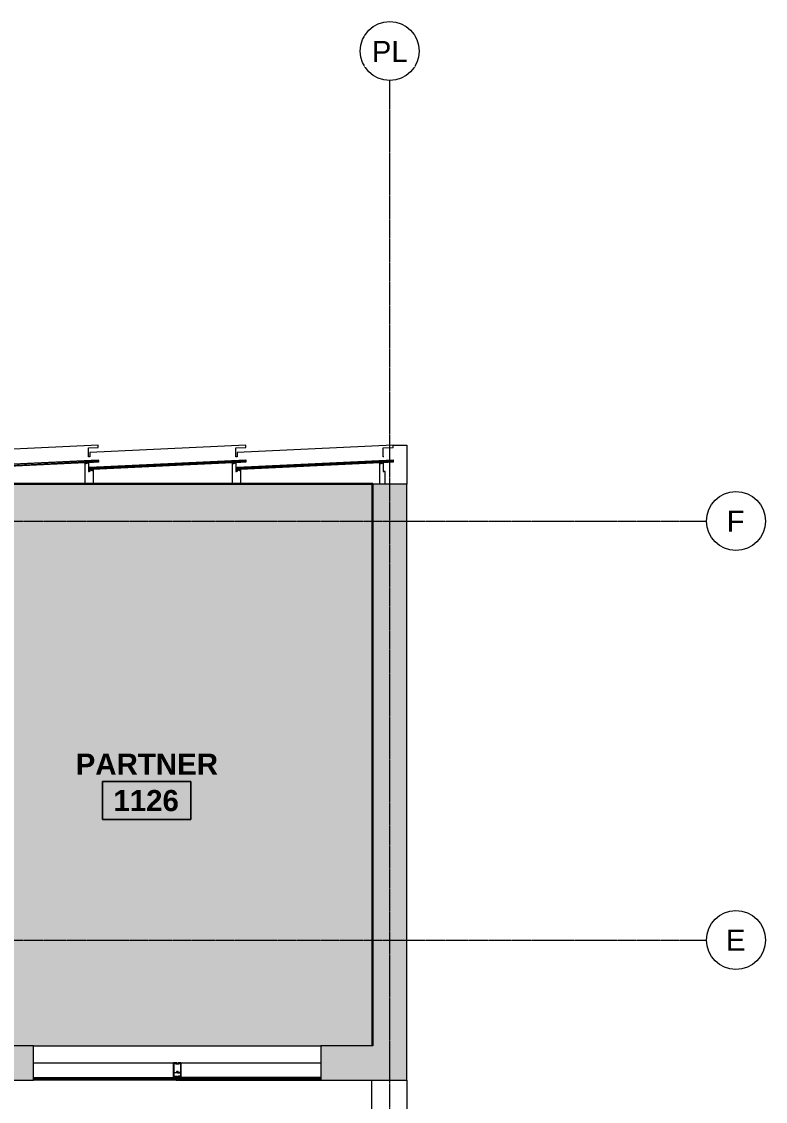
# Model space of a CAD drawing. Header units: inches. Extents: x -203 to 2905, y -968 to 768.
# Drawn here: x 1767.2 to 2070, y 329 to 768.5 of the extents above; entities that cross this region are included whole.
import ezdxf

# ---------------------------------------------------------------- set-up
doc = ezdxf.new("R2010")
doc.units = ezdxf.units.IN
doc.header["$MEASUREMENT"] = 0
doc.linetypes.add('Grid Line 1_2_', pattern=[0.875, 0.5, -0.125, 0.125, -0.125])
for name, color, linetype, lineweight in [('A-AREA-IDEN', 2, 'Continuous', 9), ('A-DETL-GENF', 92, 'Continuous', 9), ('A-DETL-THIN', 151, 'Continuous', 9), ('A-Glaz-Exst', 7, 'Continuous', 9), ('A-Wall-Exst', 7, 'Continuous', 9), ('A-WALL-PATT', 111, 'Continuous', 13), ('Jenner and Block 11fl_BB_dwg', 8, 'Continuous', 9), ('S-GRID', 1, 'Continuous', 9), ('S-GRID-IDEN', 1, 'Continuous', 9)]:
    doc.layers.add(name, color=color, linetype=linetype, lineweight=lineweight)
doc.styles.add('Swis721 Lt BT_1', font='swissl.ttf', dxfattribs={"height": 8.514638})
doc.styles.add('Swis721 Lt BT_B', font='', dxfattribs={"height": 8.583975})
doc.styles.get('Swis721 Lt BT_B').set_extended_font_data('Swis721 Lt BT', bold=True)

# ---------------------------------------------------------------- blocks, each defined once
blk = doc.blocks.new('Jenner and Block 11fl_BB_dwg_CW-60-V1-LEVEL 11 CONSTRUCTION PLAN')
at = {"layer": 'A-Glaz-Exst'}
for p, q in [((12.2, 3.66), (9.21, -59.64)), ((12.71, 3.76), (9.71, -59.79)), ((12.7, 3.64), (11.95, 3.67)), ((11.38, -1.22), (11.47, -1.22)), ((11.38, -1.27), (11.46, -1.27)), ((11.51, -0.25), (11.47, -1.19)), ((11.69, -0.87), (11.49, -0.86)), ((11.67, -1.6), (11.68, -1.6)), ((11.68, -1.41), (11.69, -1.41)), ((11.68, -1.46), (11.68, -1.46)), ((11.68, -1.51), (11.68, -1.51)), ((11.68, -1.55), (11.68, -1.55)), ((11.69, -1.18), (11.7, -1.18)), ((11.69, -1.23), (11.7, -1.23)), ((11.69, -1.27), (11.69, -1.27)), ((11.69, -1.32), (11.69, -1.32)), ((11.69, -1.37), (11.69, -1.37)), ((11.7, -0.99), (11.71, -0.99)), ((11.7, -1.04), (11.7, -1.04)), ((11.7, -1.09), (11.7, -1.09)), ((11.7, -1.13), (11.7, -1.13)), ((11.71, -0.9), (11.71, -0.9)), ((11.71, -0.95), (11.71, -0.95)), ((8.67, -58.72), (8.75, -58.73)), ((8.67, -58.77), (8.75, -58.78)), ((8.94, -59.13), (8.74, -59.12)), ((8.96, -59.05), (8.97, -59.05)), ((8.96, -59.1), (8.96, -59.1)), ((8.96, -59.63), (9.71, -59.67)), ((8.97, -58.82), (8.98, -58.82)), ((8.97, -58.86), (8.97, -58.86)), ((8.97, -58.91), (8.97, -58.91)), ((8.97, -58.96), (8.97, -58.96)), ((8.96, -59), (8.97, -59)), ((8.98, -58.58), (8.99, -58.58)), ((8.98, -58.63), (8.99, -58.63)), ((8.98, -58.68), (8.98, -58.68)), ((8.98, -58.72), (8.98, -58.72)), ((8.98, -58.77), (8.98, -58.77)), ((8.99, -58.4), (9, -58.4)), ((8.99, -58.44), (8.99, -58.44)), ((8.99, -58.49), (8.99, -58.49)), ((8.99, -58.54), (8.99, -58.54))]:
    blk.add_line(p, q, dxfattribs=at)
at = {"layer": 'A-Glaz-Exst', "flags": 128}
for points in [[(2.96, -0.25), (3.14, -0.25), (3.14, 0)], [(11.56, -0.25), (8.14, -0.25), (8.14, 0), (8.14, -0.25)], [(9.95, -59.8), (12.95, 3.75), (12.7, 3.76), (11.95, 3.8), (11.76, -0.26), (11.7, -1.58), (9.02, -58.42), (8.96, -59.75), (9.95, -59.8)], [(14.14, 0), (14.14, -0.26), (17.76, -0.26), (17.95, 3.75), (18.96, 3.75), (15.96, -59.75), (14.14, -59.75), (14.14, -60)], [(2.96, -1.63), (2.96, -0.25), (2.96, -1.63), (11.5, -1.63)], [(11.44, -1.19), (11.42, -1.18), (11.42, -1.15), (11.35, -1.14), (11.32, -1.19), (11.31, -1.24), (11.32, -1.29), (11.34, -1.34), (11.41, -1.35), (11.41, -1.31), (11.44, -1.31)], [(11.49, -0.87), (11.47, -1.19), (11.41, -1.19), (11.41, -1.16), (11.38, -1.16), (11.33, -1.22), (11.32, -1.24), (11.33, -1.27), (11.37, -1.33), (11.4, -1.34), (11.4, -1.31), (11.47, -1.31), (11.46, -1.34)], [(11.45, -1.62), (11.47, -1.31), (11.45, -1.62), (11.65, -1.62)], [(8.97, -58.38), (8.71, -58.38), (3.32, -58.38)], [(8.75, -58.81), (8.71, -59.75), (8.14, -59.75), (8.14, -60)], [(8.72, -58.81), (8.7, -58.81), (8.7, -58.85), (8.62, -58.85), (8.6, -58.8), (8.6, -58.75), (8.61, -58.69), (8.63, -58.65), (8.71, -58.65), (8.71, -58.69), (8.73, -58.69)], [(8.74, -59.13), (8.75, -58.81), (8.69, -58.81), (8.68, -58.84), (8.65, -58.84), (8.61, -58.77), (8.61, -58.75), (8.62, -58.72), (8.66, -58.66), (8.69, -58.66), (8.69, -58.69), (8.76, -58.69), (8.77, -58.38)], [(8.76, -58.69), (8.77, -58.38), (8.76, -58.69), (8.76, -58.66)]]:
    blk.add_lwpolyline(points, dxfattribs=at)
at = {"layer": 'A-Glaz-Exst'}
for centre, radius, start, end in [((11.38, -1.25), 0.0249, 87.3555, 177.3555), ((11.38, -1.25), 0.0249, 177.3555, 267.3555), ((11.44, -1.16), 0.0305, 271.5516, 353.6896), ((11.43, -1.34), 0.0305, 1.0214, 83.1594), ((11.47, -1.25), 0.0249, 267.3555, 357.3555), ((11.47, -1.25), 0.0249, 357.3555, 87.3555), ((11.63, -0.5), 0.258, 238.8655, 297.0089), ((11.62, -0.6), 0.258, 238.8655, 297.0089), ((11.64, -0.31), 0.258, 238.8655, 297.0089), ((11.63, -0.41), 0.258, 238.8655, 297.0089), ((11.65, -0.03), 0.258, 238.8655, 297.0089), ((11.64, -0.12), 0.258, 238.8655, 297.0089), ((11.64, -0.22), 0.258, 238.8655, 297.0089), ((11.68, -1.53), 0.0234, 87.297, 267.297), ((11.67, -1.62), 0.0234, 87.297, 177.7828), ((11.67, -1.62), 0.0234, 87.297, 177.2547), ((11.69, -1.34), 0.0234, 87.297, 267.297), ((11.68, -1.44), 0.0234, 87.297, 267.297), ((11.7, -1.16), 0.0234, 87.297, 267.297), ((11.69, -1.25), 0.0234, 87.297, 267.297), ((11.68, -1.58), 0.0238, 260.3836, 353.7904), ((11.7, -0.97), 0.0234, 87.297, 267.297), ((11.7, -1.06), 0.0234, 87.297, 267.297), ((11.68, -1.48), 0.0234, 267.297, 87.297), ((11.68, -1.58), 0.0234, 15.8834, 87.297), ((11.68, -1.58), 0.0234, 267.297, 1.6464), ((11.71, -0.88), 0.0234, 175.8685, 267.297), ((11.69, -1.3), 0.0234, 267.297, 87.297), ((11.69, -1.39), 0.0234, 267.297, 87.297), ((11.71, -1.02), 0.0234, 267.297, 87.297), ((11.7, -1.11), 0.0234, 267.297, 87.297), ((11.7, -1.2), 0.0234, 267.297, 87.297), ((11.71, -0.92), 0.0234, 267.297, 87.297), ((8.67, -58.75), 0.0249, 87.3502, 177.3502), ((8.67, -58.75), 0.0249, 177.3502, 267.3502), ((8.83, -59.98), 0.34, 67.7305, 110.8758), ((8.83, -60.07), 0.34, 68.4686, 111.6228), ((8.72, -58.84), 0.0305, 1.0161, 83.1541), ((8.83, -59.72), 0.34, 65.4949, 108.6593), ((8.83, -59.81), 0.34, 66.2438, 109.3942), ((8.83, -59.89), 0.34, 67.0021, 110.133), ((8.73, -58.66), 0.0305, 271.5463, 353.6844), ((8.83, -59.55), 0.34, 63.9852, 107.2002), ((8.83, -59.64), 0.34, 64.7421, 107.928), ((8.75, -58.75), 0.0249, 357.3502, 87.3502), ((8.75, -58.75), 0.0249, 267.3502, 357.3502), ((8.97, -58.93), 0.0234, 87.3355, 267.3355), ((8.96, -59.03), 0.0234, 87.3355, 267.3355), ((8.96, -59.12), 0.0234, 87.3355, 193.174), ((8.98, -58.75), 0.0234, 87.3355, 267.3355), ((8.97, -58.84), 0.0234, 87.3355, 267.3355), ((8.99, -58.56), 0.0234, 87.3355, 267.3355), ((8.98, -58.65), 0.0234, 87.3355, 267.3355), ((8.96, -59.07), 0.0234, 267.3355, 87.3355), ((8.99, -58.37), 0.0234, 190.1274, 267.3355), ((8.99, -58.37), 0.0234, 190.6265, 267.3355), ((8.99, -58.47), 0.0234, 87.3355, 267.3355), ((8.97, -58.89), 0.0234, 267.3355, 87.3355), ((8.97, -58.98), 0.0234, 267.3355, 87.3355), ((8.98, -58.7), 0.0234, 267.3355, 87.3355), ((8.98, -58.79), 0.0234, 267.3355, 87.3355), ((9, -58.42), 0.0238, 0.8421, 94.2489), ((9, -58.42), 0.0234, 267.3355, 87.3355), ((8.99, -58.51), 0.0234, 267.3355, 87.3355), ((8.99, -58.61), 0.0234, 267.3355, 87.3355)]:
    blk.add_arc(centre, radius, start, end, dxfattribs=at)
blk = doc.blocks.new('Jenner and Block 11fl_BB_dwg_CW-60-V2-LEVEL 11 CONSTRUCTION PLAN')
at = {"layer": 'A-Glaz-Exst'}
for p, q in [((12.2, 3.66), (9.21, -59.64)), ((12.71, 3.76), (9.71, -59.79)), ((12.7, 3.64), (11.95, 3.67)), ((11.38, -1.22), (11.47, -1.22)), ((11.38, -1.27), (11.46, -1.27)), ((11.51, -0.25), (11.47, -1.19)), ((11.69, -0.87), (11.49, -0.86)), ((11.67, -1.6), (11.68, -1.6)), ((11.68, -1.41), (11.69, -1.41)), ((11.68, -1.46), (11.68, -1.46)), ((11.68, -1.51), (11.68, -1.51)), ((11.68, -1.55), (11.68, -1.55)), ((11.69, -1.18), (11.7, -1.18)), ((11.69, -1.23), (11.7, -1.23)), ((11.69, -1.27), (11.69, -1.27)), ((11.69, -1.32), (11.69, -1.32)), ((11.69, -1.37), (11.69, -1.37)), ((11.7, -0.99), (11.71, -0.99)), ((11.7, -1.04), (11.7, -1.04)), ((11.7, -1.09), (11.7, -1.09)), ((11.7, -1.13), (11.7, -1.13)), ((11.71, -0.9), (11.71, -0.9)), ((11.71, -0.95), (11.71, -0.95)), ((8.67, -58.72), (8.75, -58.73)), ((8.67, -58.77), (8.75, -58.78)), ((8.94, -59.13), (8.74, -59.12)), ((8.96, -59.05), (8.97, -59.05)), ((8.96, -59.1), (8.96, -59.1)), ((8.96, -59.63), (9.71, -59.67)), ((8.97, -58.82), (8.98, -58.82)), ((8.97, -58.86), (8.97, -58.86)), ((8.97, -58.91), (8.97, -58.91)), ((8.97, -58.96), (8.97, -58.96)), ((8.96, -59), (8.97, -59)), ((8.98, -58.58), (8.99, -58.58)), ((8.98, -58.63), (8.99, -58.63)), ((8.98, -58.68), (8.98, -58.68)), ((8.98, -58.72), (8.98, -58.72)), ((8.98, -58.77), (8.98, -58.77)), ((8.99, -58.4), (9, -58.4)), ((8.99, -58.44), (8.99, -58.44)), ((8.99, -58.49), (8.99, -58.49)), ((8.99, -58.54), (8.99, -58.54))]:
    blk.add_line(p, q, dxfattribs=at)
at = {"layer": 'A-Glaz-Exst', "flags": 128}
for points in [[(2.96, -0.25), (3.14, -0.25), (3.14, 0)], [(11.56, -0.25), (8.14, -0.25), (8.14, 0), (8.14, -0.25)], [(9.95, -59.8), (12.95, 3.75), (12.7, 3.76), (11.95, 3.8), (11.76, -0.26), (11.7, -1.58), (9.02, -58.42), (8.96, -59.75), (9.95, -59.8)], [(14.14, 0), (14.14, -0.26), (17.76, -0.26), (17.95, 3.75), (18.96, 3.75), (15.96, -59.75), (14.14, -59.75), (14.14, -60)], [(2.96, -1.63), (2.96, -0.25), (2.96, -1.63), (11.5, -1.63)], [(11.44, -1.19), (11.42, -1.18), (11.42, -1.15), (11.35, -1.14), (11.32, -1.19), (11.31, -1.24), (11.32, -1.29), (11.34, -1.34), (11.41, -1.35), (11.41, -1.31), (11.44, -1.31)], [(11.49, -0.87), (11.47, -1.19), (11.41, -1.19), (11.41, -1.16), (11.38, -1.16), (11.33, -1.22), (11.32, -1.24), (11.33, -1.27), (11.37, -1.33), (11.4, -1.34), (11.4, -1.31), (11.47, -1.31), (11.46, -1.34)], [(11.45, -1.62), (11.47, -1.31), (11.45, -1.62), (11.65, -1.62)], [(8.97, -58.38), (8.71, -58.38), (2.96, -58.38), (2.96, -59.75), (2.96, -58.37)], [(2.96, -59.75), (3.14, -59.75), (3.14, -60)], [(8.75, -58.81), (8.71, -59.75), (8.14, -59.75), (8.14, -60)], [(8.72, -58.81), (8.7, -58.81), (8.7, -58.85), (8.62, -58.85), (8.6, -58.8), (8.6, -58.75), (8.61, -58.69), (8.63, -58.65), (8.71, -58.65), (8.71, -58.69), (8.73, -58.69)], [(8.74, -59.13), (8.75, -58.81), (8.69, -58.81), (8.68, -58.84), (8.65, -58.84), (8.61, -58.77), (8.61, -58.75), (8.62, -58.72), (8.66, -58.66), (8.69, -58.66), (8.69, -58.69), (8.76, -58.69), (8.77, -58.38)], [(8.76, -58.69), (8.77, -58.38), (8.76, -58.69), (8.76, -58.66)]]:
    blk.add_lwpolyline(points, dxfattribs=at)
at = {"layer": 'A-Glaz-Exst'}
for centre, radius, start, end in [((11.38, -1.25), 0.0249, 87.3555, 177.3555), ((11.38, -1.25), 0.0249, 177.3555, 267.3555), ((11.44, -1.16), 0.0305, 271.5516, 353.6896), ((11.43, -1.34), 0.0305, 1.0214, 83.1594), ((11.47, -1.25), 0.0249, 267.3555, 357.3555), ((11.47, -1.25), 0.0249, 357.3555, 87.3555), ((11.63, -0.5), 0.258, 238.8655, 297.0089), ((11.62, -0.6), 0.258, 238.8655, 297.0089), ((11.64, -0.31), 0.258, 238.8655, 297.0089), ((11.63, -0.41), 0.258, 238.8655, 297.0089), ((11.65, -0.03), 0.258, 238.8655, 297.0089), ((11.64, -0.12), 0.258, 238.8655, 297.0089), ((11.64, -0.22), 0.258, 238.8655, 297.0089), ((11.68, -1.53), 0.0234, 87.297, 267.297), ((11.67, -1.62), 0.0234, 87.297, 177.7828), ((11.67, -1.62), 0.0234, 87.297, 177.2547), ((11.69, -1.34), 0.0234, 87.297, 267.297), ((11.68, -1.44), 0.0234, 87.297, 267.297), ((11.7, -1.16), 0.0234, 87.297, 267.297), ((11.69, -1.25), 0.0234, 87.297, 267.297), ((11.68, -1.58), 0.0238, 260.3836, 353.7904), ((11.7, -0.97), 0.0234, 87.297, 267.297), ((11.7, -1.06), 0.0234, 87.297, 267.297), ((11.68, -1.48), 0.0234, 267.297, 87.297), ((11.68, -1.58), 0.0234, 15.8834, 87.297), ((11.68, -1.58), 0.0234, 267.297, 1.6464), ((11.71, -0.88), 0.0234, 175.8685, 267.297), ((11.69, -1.3), 0.0234, 267.297, 87.297), ((11.69, -1.39), 0.0234, 267.297, 87.297), ((11.71, -1.02), 0.0234, 267.297, 87.297), ((11.7, -1.11), 0.0234, 267.297, 87.297), ((11.7, -1.2), 0.0234, 267.297, 87.297), ((11.71, -0.92), 0.0234, 267.297, 87.297), ((8.67, -58.75), 0.0249, 87.3502, 177.3502), ((8.67, -58.75), 0.0249, 177.3502, 267.3502), ((8.83, -59.98), 0.34, 67.7305, 110.8758), ((8.83, -60.07), 0.34, 68.4686, 111.6228), ((8.72, -58.84), 0.0305, 1.0161, 83.1541), ((8.83, -59.72), 0.34, 65.4949, 108.6593), ((8.83, -59.81), 0.34, 66.2438, 109.3942), ((8.83, -59.89), 0.34, 67.0021, 110.133), ((8.73, -58.66), 0.0305, 271.5463, 353.6844), ((8.83, -59.55), 0.34, 63.9852, 107.2002), ((8.83, -59.64), 0.34, 64.7421, 107.928), ((8.75, -58.75), 0.0249, 357.3502, 87.3502), ((8.75, -58.75), 0.0249, 267.3502, 357.3502), ((8.97, -58.93), 0.0234, 87.3355, 267.3355), ((8.96, -59.03), 0.0234, 87.3355, 267.3355), ((8.96, -59.12), 0.0234, 87.3355, 193.174), ((8.98, -58.75), 0.0234, 87.3355, 267.3355), ((8.97, -58.84), 0.0234, 87.3355, 267.3355), ((8.99, -58.56), 0.0234, 87.3355, 267.3355), ((8.98, -58.65), 0.0234, 87.3355, 267.3355), ((8.96, -59.07), 0.0234, 267.3355, 87.3355), ((8.99, -58.37), 0.0234, 190.1274, 267.3355), ((8.99, -58.37), 0.0234, 190.6265, 267.3355), ((8.99, -58.47), 0.0234, 87.3355, 267.3355), ((8.97, -58.89), 0.0234, 267.3355, 87.3355), ((8.97, -58.98), 0.0234, 267.3355, 87.3355), ((8.98, -58.7), 0.0234, 267.3355, 87.3355), ((8.98, -58.79), 0.0234, 267.3355, 87.3355), ((9, -58.42), 0.0238, 0.8421, 94.2489), ((9, -58.42), 0.0234, 267.3355, 87.3355), ((8.99, -58.51), 0.0234, 267.3355, 87.3355), ((8.99, -58.61), 0.0234, 267.3355, 87.3355)]:
    blk.add_arc(centre, radius, start, end, dxfattribs=at)
blk = doc.blocks.new('Jenner and Block 11fl_BB_dwg_CW-60-V16-LEVEL 11 CONSTRUCTION PLAN')
at = {"layer": 'A-Glaz-Exst'}
for p, q in [((12.2, 3.66), (9.21, -59.64)), ((12.71, 3.76), (9.71, -59.79)), ((12.7, 3.64), (11.95, 3.67)), ((2.96, -1.63), (11.5, -1.63)), ((11.38, -1.22), (11.47, -1.22)), ((11.38, -1.27), (11.46, -1.27)), ((11.51, -0.25), (11.47, -1.19)), ((11.69, -0.87), (11.49, -0.86)), ((11.67, -1.6), (11.68, -1.6)), ((11.68, -1.41), (11.69, -1.41)), ((11.68, -1.46), (11.68, -1.46)), ((11.68, -1.51), (11.68, -1.51)), ((11.68, -1.55), (11.68, -1.55)), ((11.69, -1.18), (11.7, -1.18)), ((11.69, -1.23), (11.7, -1.23)), ((11.69, -1.27), (11.69, -1.27)), ((11.69, -1.32), (11.69, -1.32)), ((11.69, -1.37), (11.69, -1.37)), ((11.7, -0.99), (11.71, -0.99)), ((11.7, -1.04), (11.7, -1.04)), ((11.7, -1.09), (11.7, -1.09)), ((11.7, -1.13), (11.7, -1.13)), ((11.71, -0.9), (11.71, -0.9)), ((11.71, -0.95), (11.71, -0.95)), ((8.67, -58.72), (8.75, -58.73)), ((8.67, -58.77), (8.75, -58.78)), ((8.94, -59.13), (8.74, -59.12)), ((8.96, -59.05), (8.97, -59.05)), ((8.96, -59.1), (8.96, -59.1)), ((8.96, -59.63), (9.71, -59.67)), ((8.97, -58.82), (8.98, -58.82)), ((8.97, -58.86), (8.97, -58.86)), ((8.97, -58.91), (8.97, -58.91)), ((8.97, -58.96), (8.97, -58.96)), ((8.96, -59), (8.97, -59)), ((8.98, -58.58), (8.99, -58.58)), ((8.98, -58.63), (8.99, -58.63)), ((8.98, -58.68), (8.98, -58.68)), ((8.98, -58.72), (8.98, -58.72)), ((8.98, -58.77), (8.98, -58.77)), ((8.99, -58.4), (9, -58.4)), ((8.99, -58.44), (8.99, -58.44)), ((8.99, -58.49), (8.99, -58.49)), ((8.99, -58.54), (8.99, -58.54))]:
    blk.add_line(p, q, dxfattribs=at)
at = {"layer": 'A-Glaz-Exst', "flags": 128}
for points in [[(2.96, -0.25), (3.14, -0.25), (3.14, 0)], [(11.56, -0.25), (8.14, -0.25), (8.14, 0), (8.14, -0.25)], [(9.95, -59.8), (12.95, 3.75), (12.7, 3.76), (11.95, 3.8), (11.76, -0.26), (11.7, -1.58), (9.02, -58.42), (8.96, -59.75), (9.95, -59.8)], [(14.14, 0), (14.14, -0.26), (17.76, -0.26), (17.95, 3.75), (18.96, 3.75), (15.96, -59.75), (14.14, -59.75), (14.14, -60)], [(11.44, -1.19), (11.42, -1.18), (11.42, -1.15), (11.35, -1.14), (11.32, -1.19), (11.31, -1.24), (11.32, -1.29), (11.34, -1.34), (11.41, -1.35), (11.41, -1.31), (11.44, -1.31)], [(11.49, -0.87), (11.47, -1.19), (11.41, -1.19), (11.41, -1.16), (11.38, -1.16), (11.33, -1.22), (11.32, -1.24), (11.33, -1.27), (11.37, -1.33), (11.4, -1.34), (11.4, -1.31), (11.47, -1.31), (11.46, -1.34)], [(11.45, -1.62), (11.47, -1.31), (11.45, -1.62), (11.65, -1.62)], [(8.97, -58.38), (8.71, -58.38), (2.96, -58.38), (2.96, -59.75), (2.96, -58.37)], [(2.96, -59.75), (3.14, -59.75), (3.14, -60)], [(8.75, -58.81), (8.71, -59.75), (8.14, -59.75), (8.14, -60)], [(8.72, -58.81), (8.7, -58.81), (8.7, -58.85), (8.62, -58.85), (8.6, -58.8), (8.6, -58.75), (8.61, -58.69), (8.63, -58.65), (8.71, -58.65), (8.71, -58.69), (8.73, -58.69)], [(8.74, -59.13), (8.75, -58.81), (8.69, -58.81), (8.68, -58.84), (8.65, -58.84), (8.61, -58.77), (8.61, -58.75), (8.62, -58.72), (8.66, -58.66), (8.69, -58.66), (8.69, -58.69), (8.76, -58.69), (8.77, -58.38)], [(8.76, -58.69), (8.77, -58.38), (8.76, -58.69), (8.76, -58.66)]]:
    blk.add_lwpolyline(points, dxfattribs=at)
at = {"layer": 'A-Glaz-Exst'}
for centre, radius, start, end in [((11.38, -1.25), 0.0249, 87.3555, 177.3555), ((11.38, -1.25), 0.0249, 177.3555, 267.3555), ((11.44, -1.16), 0.0305, 271.5516, 353.6896), ((11.43, -1.34), 0.0305, 1.0214, 83.1594), ((11.47, -1.25), 0.0249, 267.3555, 357.3555), ((11.47, -1.25), 0.0249, 357.3555, 87.3555), ((11.63, -0.5), 0.258, 238.8655, 297.0089), ((11.62, -0.6), 0.258, 238.8655, 297.0089), ((11.64, -0.31), 0.258, 238.8655, 297.0089), ((11.63, -0.41), 0.258, 238.8655, 297.0089), ((11.65, -0.03), 0.258, 238.8655, 297.0089), ((11.64, -0.12), 0.258, 238.8655, 297.0089), ((11.64, -0.22), 0.258, 238.8655, 297.0089), ((11.68, -1.53), 0.0234, 87.297, 267.297), ((11.67, -1.62), 0.0234, 87.297, 177.7828), ((11.67, -1.62), 0.0234, 87.297, 177.2547), ((11.69, -1.34), 0.0234, 87.297, 267.297), ((11.68, -1.44), 0.0234, 87.297, 267.297), ((11.7, -1.16), 0.0234, 87.297, 267.297), ((11.69, -1.25), 0.0234, 87.297, 267.297), ((11.68, -1.58), 0.0238, 260.3836, 353.7904), ((11.7, -0.97), 0.0234, 87.297, 267.297), ((11.7, -1.06), 0.0234, 87.297, 267.297), ((11.68, -1.48), 0.0234, 267.297, 87.297), ((11.68, -1.58), 0.0234, 15.8834, 87.297), ((11.68, -1.58), 0.0234, 267.297, 1.6464), ((11.71, -0.88), 0.0234, 175.8685, 267.297), ((11.69, -1.3), 0.0234, 267.297, 87.297), ((11.69, -1.39), 0.0234, 267.297, 87.297), ((11.71, -1.02), 0.0234, 267.297, 87.297), ((11.7, -1.11), 0.0234, 267.297, 87.297), ((11.7, -1.2), 0.0234, 267.297, 87.297), ((11.71, -0.92), 0.0234, 267.297, 87.297), ((8.67, -58.75), 0.0249, 87.3502, 177.3502), ((8.67, -58.75), 0.0249, 177.3502, 267.3502), ((8.83, -59.98), 0.34, 67.7305, 110.8758), ((8.83, -60.07), 0.34, 68.4686, 111.6228), ((8.72, -58.84), 0.0305, 1.0161, 83.1541), ((8.83, -59.72), 0.34, 65.4949, 108.6593), ((8.83, -59.81), 0.34, 66.2438, 109.3942), ((8.83, -59.89), 0.34, 67.0021, 110.133), ((8.73, -58.66), 0.0305, 271.5463, 353.6844), ((8.83, -59.55), 0.34, 63.9852, 107.2002), ((8.83, -59.64), 0.34, 64.7421, 107.928), ((8.75, -58.75), 0.0249, 357.3502, 87.3502), ((8.75, -58.75), 0.0249, 267.3502, 357.3502), ((8.97, -58.93), 0.0234, 87.3355, 267.3355), ((8.96, -59.03), 0.0234, 87.3355, 267.3355), ((8.96, -59.12), 0.0234, 87.3355, 193.174), ((8.98, -58.75), 0.0234, 87.3355, 267.3355), ((8.97, -58.84), 0.0234, 87.3355, 267.3355), ((8.99, -58.56), 0.0234, 87.3355, 267.3355), ((8.98, -58.65), 0.0234, 87.3355, 267.3355), ((8.96, -59.07), 0.0234, 267.3355, 87.3355), ((8.99, -58.37), 0.0234, 190.1274, 267.3355), ((8.99, -58.37), 0.0234, 190.6265, 267.3355), ((8.99, -58.47), 0.0234, 87.3355, 267.3355), ((8.97, -58.89), 0.0234, 267.3355, 87.3355), ((8.97, -58.98), 0.0234, 267.3355, 87.3355), ((8.98, -58.7), 0.0234, 267.3355, 87.3355), ((8.98, -58.79), 0.0234, 267.3355, 87.3355), ((9, -58.42), 0.0238, 0.8421, 94.2489), ((9, -58.42), 0.0234, 267.3355, 87.3355), ((8.99, -58.51), 0.0234, 267.3355, 87.3355), ((8.99, -58.61), 0.0234, 267.3355, 87.3355)]:
    blk.add_arc(centre, radius, start, end, dxfattribs=at)
blk = doc.blocks.new('Jenner and Block 11fl_BB_dwg-4752473-LEVEL 11 CONSTRUCTION PLAN')
at = {"layer": 'A-Glaz-Exst'}
for p, q in [((1737.05, 580.15), (1910.23, 580.15)), ((1772.13, 351.59), (1889.03, 351.59)), ((1772.13, 344.71), (1829.13, 344.71)), ((1829.25, 344.34), (1829.25, 340.96)), ((1829.88, 344.37), (1829.88, 344.31)), ((1829.91, 344.28), (1831.19, 344.28)), ((1831.25, 344.34), (1831.25, 344.4)), ((1831.32, 344.46), (1831.88, 344.46)), ((1832, 344.34), (1832, 340.96)), ((1832.13, 344.71), (1889.03, 344.71)), ((1829.25, 340.59), (1829.25, 339.46)), ((1829.38, 340.84), (1830.36, 340.84)), ((1830.55, 340.71), (1829.38, 340.71)), ((1830.54, 341.25), (1830.4, 341.25)), ((1830.43, 338.68), (1830.43, 338.81)), ((1830.66, 338.63), (1830.46, 338.65)), ((1830.59, 338.69), (1830.79, 338.71)), ((1830.65, 341.18), (1830.68, 341.14)), ((1830.68, 340.83), (1830.65, 340.79)), ((1830.68, 341.2), (1830.71, 341.17)), ((1830.71, 340.8), (1830.68, 340.77)), ((1830.7, 341.1), (1830.7, 340.87)), ((1830.77, 341.02), (1830.81, 341.02)), ((1830.81, 340.96), (1830.77, 340.96)), ((1830.82, 338.74), (1830.83, 338.87)), ((1830.84, 341.07), (1830.88, 341)), ((1830.88, 340.97), (1830.84, 340.9)), ((1831.88, 340.84), (1831.07, 340.84)), ((1832, 340.59), (1832, 339.46)), ((1830.38, 337.71), (1830.88, 337.71))]:
    blk.add_line(p, q, dxfattribs=at)
at = {"layer": 'A-Glaz-Exst', "flags": 128}
for points in [[(1918.49, 596.14), (1924.09, 596.14), (1924.09, 580.15)], [(1915.23, 580.15), (1915.23, 585.33), (1914.73, 585.33)], [(1772.13, 338.46), (1829.88, 338.46), (1829.88, 338.71), (1829.19, 338.71), (1829.19, 338.84), (1829.13, 338.84), (1829.13, 344.71), (1830.38, 344.71), (1830.38, 344.43), (1830.38, 344.46), (1830.38, 344.71), (1829.13, 344.71), (1829.13, 338.84), (1829.19, 338.84), (1829.19, 339.09)], [(1830.22, 344.46), (1830, 344.46), (1830, 344.49), (1830.05, 344.5), (1830.05, 344.54), (1829.89, 344.54), (1829.89, 344.5), (1829.94, 344.49), (1829.94, 344.46), (1829.38, 344.46)], [(1830.28, 344.4), (1830.35, 344.4), (1830.82, 344.4), (1829.91, 344.4)], [(1832.07, 338.84), (1832.13, 338.84), (1832.13, 344.71), (1830.88, 344.71), (1830.88, 344.46), (1830.88, 344.71), (1832.13, 344.71), (1832.13, 338.84), (1832.07, 338.84), (1832.07, 338.71), (1832.07, 338.84), (1832.07, 339.09)], [(1772.13, 338.71), (1829.19, 338.71), (1829.57, 339.09), (1829.57, 338.71), (1829.19, 339.09), (1830, 339.09)], [(1829.44, 338.43), (1829.35, 338.43), (1829.35, 337.99), (1829.44, 337.99)], [(1829.38, 339.34), (1830.38, 339.34), (1830.38, 338.78), (1830.35, 338.78), (1830.34, 338.82), (1830.3, 338.82), (1830.3, 338.67), (1830.34, 338.67), (1830.35, 338.71), (1830.38, 338.71), (1830.38, 338.59), (1830.69, 338.59), (1830.69, 338.6), (1830.69, 338.59), (1830.38, 338.59), (1830.38, 337.71), (1830.13, 337.71), (1830.13, 338.96)], [(1829.5, 338.43), (1829.57, 338.43), (1829.75, 338.4), (1829.75, 338.03), (1829.57, 337.99), (1829.5, 337.99)], [(1830.4, 338.84), (1830.38, 338.84), (1830.38, 338.78)], [(1830.57, 338.65), (1830.88, 338.65), (1830.57, 338.65), (1830.57, 338.66)], [(1830.73, 341.16), (1830.75, 341.16), (1830.75, 341.05), (1830.81, 341.05), (1830.81, 341.06)], [(1830.81, 340.91), (1830.81, 340.92), (1830.75, 340.92), (1830.75, 340.81), (1830.73, 340.81)], [(1831, 340.9), (1831, 341.25), (1830.75, 341.25), (1830.75, 341.05)], [(1830.75, 340.92), (1830.75, 340.71), (1831.88, 340.71)], [(1830.86, 338.9), (1830.88, 338.9), (1830.88, 338.78)], [(1831.88, 339.34), (1830.88, 339.34), (1830.88, 338.78), (1830.91, 338.78), (1830.91, 338.82), (1830.96, 338.82), (1830.96, 338.67), (1830.91, 338.67), (1830.91, 338.71), (1830.88, 338.71), (1830.88, 338.65), (1830.88, 337.71), (1831.13, 337.71)], [(1830.88, 338.65), (1830.88, 337.71), (1831.13, 337.71), (1831.13, 338.96)], [(1832.07, 338.71), (1831.69, 339.09), (1831.69, 338.71), (1832.07, 339.09), (1831.25, 339.09)], [(1889.03, 338.71), (1832.07, 338.71), (1831.38, 338.71), (1831.38, 338.46), (1889.03, 338.46)], [(1831.75, 338.43), (1831.69, 338.43), (1831.5, 338.4), (1831.5, 338.03), (1831.69, 337.99), (1831.75, 337.99)], [(1831.82, 338.43), (1831.91, 338.43), (1831.91, 337.99), (1831.82, 337.99)], [(1772.13, 337.96), (1829.88, 337.96), (1829.88, 337.71), (1772.13, 337.71)], [(1889.03, 337.96), (1831.38, 337.96), (1831.38, 337.71), (1889.03, 337.71)]]:
    blk.add_lwpolyline(points, dxfattribs=at)
blk.add_lwpolyline([(1830.13, 337.71), (1830.38, 337.71), (1830.38, 338.59), (1830.38, 337.71)], close=True, dxfattribs=at)
at = {"layer": 'A-Glaz-Exst'}
for centre, radius in [((1829.47, 338.43), 0.0313), ((1831.78, 338.43), 0.0312), ((1829.47, 337.99), 0.0313), ((1831.78, 337.99), 0.0312)]:
    blk.add_circle(centre, radius, dxfattribs=at)
for centre, radius, start, end in [((1829.38, 344.34), 0.125, 90, 180), ((1829.91, 344.37), 0.0312, 90, 180), ((1829.91, 344.31), 0.0312, 180, 270), ((1830.22, 344.43), 0.0313, 0, 90), ((1830.28, 344.43), 0.0312, 180, 270), ((1830.35, 344.43), 0.0312, 270, 0), ((1830.35, 344.43), 0.0312, 270, 0), ((1830.82, 344.46), 0.0625, 270, 0), ((1830.82, 344.46), 0.0625, 270, 0), ((1831.19, 344.34), 0.0625, 270, 0), ((1831.32, 344.4), 0.0625, 90, 180), ((1831.88, 344.34), 0.125, 0, 90), ((1829.38, 340.96), 0.125, 180, 270), ((1829.38, 340.59), 0.125, 90, 180), ((1829.38, 339.46), 0.125, 180, 270), ((1829.94, 338.9), 0.312, 143.1301, 216.8699), ((1829.97, 338.87), 0.221, 98.1301, 225), ((1830.35, 338.21), 0.531, 151.9275, 208.0725), ((1830.14, 338.71), 0.257, 91.4846, 178.5154), ((1830, 338.96), 0.125, 0, 90), ((1831.02, 340.99), 0.673, 156.572, 192.6755), ((1830.4, 338.81), 0.0312, 5, 90), ((1830.46, 338.68), 0.0312, 185, 270), ((1831.02, 340.99), 0.548, 150.7723, 209.8389), ((1831.02, 340.99), 0.517, 156.0212, 203.9788), ((1830.99, 340.99), 0.451, 155.6104, 204.3896), ((1830.62, 341.14), 0.089, 47.709, 140.0132), ((1830.62, 340.83), 0.089, 219.9868, 312.291), ((1830.6, 338.66), 0.0313, 95, 180), ((1830.62, 341.11), 0.0695, 66.2999, 122.2806), ((1830.62, 340.86), 0.0695, 237.7194, 293.7001), ((1830.66, 338.6), 0.0313, 0, 85), ((1830.69, 341.15), 0.0118, 224.761, 292.5325), ((1830.69, 340.82), 0.0118, 67.4675, 135.239), ((1830.7, 341.13), 0.0139, 297.3515, 112.5325), ((1830.71, 341.1), 0.0118, 117.3515, 180), ((1830.71, 340.87), 0.0118, 180, 242.6485), ((1830.7, 340.85), 0.0139, 247.4675, 62.6485), ((1830.73, 341.18), 0.0197, 224.761, 270), ((1830.73, 340.79), 0.0197, 90, 135.239), ((1830.78, 340.99), 0.0306, 93.7029, 266.2971), ((1830.79, 338.74), 0.0312, 270, 355), ((1830.83, 341.06), 0.016, 25.4383, 180), ((1830.81, 340.99), 0.0306, 273.7029, 86.2971), ((1830.83, 340.91), 0.016, 180, 334.5617), ((1830.86, 338.87), 0.0312, 90, 175), ((1830.84, 340.99), 0.04, 334.5617, 25.4383), ((1831.07, 340.9), 0.0625, 180, 270), ((1831.25, 338.96), 0.125, 90, 180), ((1831.12, 338.71), 0.257, 1.4846, 88.5154), ((1831.28, 338.87), 0.221, 315, 81.8699), ((1830.91, 338.21), 0.531, 331.9275, 28.0725), ((1831.32, 338.9), 0.312, 323.1301, 36.8699), ((1831.88, 340.96), 0.125, 270, 0), ((1831.88, 340.59), 0.125, 0, 90), ((1831.88, 339.46), 0.125, 270, 360), ((1829.99, 338.19), 0.145, 20.4877, 217.8024), ((1830, 338.09), 0.13, 196.4082, 343.6978), ((1830, 337.67), 0.266, 61.9275, 118.0725), ((1830, 337.6), 0.266, 61.9275, 118.0725), ((1830, 337.54), 0.266, 61.9275, 118.0725), ((1830, 337.48), 0.266, 61.9275, 118.0725), ((1831.26, 338.19), 0.145, 322.1976, 159.5123), ((1831.25, 338.09), 0.13, 196.3022, 343.5918), ((1831.25, 337.67), 0.266, 61.9275, 118.0725), ((1831.25, 337.6), 0.266, 61.9275, 118.0725), ((1831.25, 337.54), 0.266, 61.9275, 118.0725), ((1831.25, 337.48), 0.266, 61.9275, 118.0725)]:
    blk.add_arc(centre, radius, start, end, dxfattribs=at)
at = {"layer": 'A-Wall-Exst', "flags": 128}
for points in [[(1910.23, 580.15), (1909.84, 580.15), (1909.84, 351.59)], [(1924.09, 337.71), (1924.09, -538.81), (1737.17, -538.81)], [(1737.17, -525.05), (1909.84, -525.05), (1909.84, 337.71)]]:
    blk.add_lwpolyline(points, dxfattribs=at)
at = {"layer": 'A-WALL-PATT', "color": 7, "lineweight": 9}
blk.add_line((1909.84, 580.15), (1910.23, 580.15), dxfattribs=at)
at = {"extrusion": (0, 0, -1), "zscale": -1, "rotation": 90.00000000000001}
for name, p in [('Jenner and Block 11fl_BB_dwg_CW-60-V1-LEVEL 11 CONSTRUCTION PLAN', (-1794.73, 577.19)), ('Jenner and Block 11fl_BB_dwg_CW-60-V2-LEVEL 11 CONSTRUCTION PLAN', (-1854.73, 577.19)), ('Jenner and Block 11fl_BB_dwg_CW-60-V16-LEVEL 11 CONSTRUCTION PLAN', (-1914.73, 577.19))]:
    blk.add_blockref(name, p, dxfattribs=at)
blk = doc.blocks.new('Room Tag - Room Name and Number-3379422-LEVEL 11 CONSTRUCTION PLAN')
at = {"layer": 'A-AREA-IDEN'}
for p, q in [((-0.1881, -0.1636), (-0.1881, -0.0018)), ((-0.1881, -0.0018), (0.1869, -0.0018)), ((0.1869, -0.0018), (-0.1881, -0.0018)), ((-0.1881, -0.0018), (-0.1881, -0.1636)), ((0.1869, -0.0018), (0.1869, -0.1636)), ((0.1869, -0.1636), (0.1869, -0.0018)), ((0.1869, -0.1636), (-0.1881, -0.1636)), ((-0.1881, -0.1636), (0.1869, -0.1636))]:
    blk.add_line(p, q, dxfattribs=at)
blk = doc.blocks.new('Grid - Grid Head - Circle-50561-LEVEL 11 CONSTRUCTION PLAN')
at = {"layer": 'S-GRID-IDEN'}
blk.add_circle((0, 0), 0.125, dxfattribs=at)

msp = doc.modelspace()

# ---------------------------------------------------------------- hatches: boundary and pattern name
at = {"layer": 'A-DETL-GENF'}
h = msp.add_hatch(color=9, dxfattribs=at)
h.paths.add_polyline_path([(131.76, -847.99), (290.55, -780.58), (225.58, -627.57), (209.01, -634.6), (202.64, -619.58), (206.9, -617.78), (211.46, -628.54), (296.14, -592.58), (297.95, -596.84), (229.84, -625.76), (294.8, -778.77), (401.29, -733.56), (336.32, -580.55), (334.77, -581.21), (332.96, -576.95), (428.69, -536.31), (430.5, -540.56), (340.58, -578.74), (405.55, -731.76), (515.31, -685.15), (511.69, -685.15), (511.69, -619.4), (491.89, -619.4), (491.89, -612.4), (492.01, -612.4), (492.01, -532.94), (471.73, -532.94), (471.73, -523.06), (467.32, -524.93), (465.51, -520.68), (471.73, -518.03), (471.73, -508.94), (497.51, -508.94), (497.51, -514.94), (537.51, -514.94), (537.51, -508.94), (555.67, -508.94), (555.67, -394.75), (560.61, -394.75), (560.61, -346.75), (555.67, -346.75), (555.67, -249.98), (575.84, -249.98), (575.84, -160.84), (555.74, -160.84), (555.74, 0.66), (596.73, 0.66), (596.73, -16.34), (638.73, -16.34), (638.73, 0.66), (700.73, 0.66), (700.73, -16.34), (742.73, -16.34), (742.73, 0.66), (804.73, 0.66), (804.73, -16.34), (846.73, -16.34), (846.73, 0.66), (908.73, 0.66), (908.73, -16.34), (950.73, -16.34), (950.73, 0.66), (993.73, 0.66), (993.73, -121.34), (988.17, -121.34), (988.17, -199.94), (988.73, -199.94), (988.73, -160.97), (993.73, -160.97), (993.73, -227.33), (967.61, -227.33), (967.61, -227.44), (965.73, -227.44), (965.73, -267.44), (967.61, -267.44), (967.61, -342.44), (968.74, -342.44), (968.74, -337.81), (970.74, -337.81), (970.74, -342.44), (1010.74, -342.44), (1010.74, -337.81), (1090.73, -337.81), (1090.73, -342.44), (1178.73, -342.44), (1178.73, -337.81), (1330.73, -337.81), (1330.73, -342.44), (1247.36, -342.44), (1247.36, -499.31), (1266.73, -499.31), (1266.73, -523.31), (1247.36, -523.31), (1247.36, -524.65), (1372.42, -524.65), (1372.42, -342.44), (1370.73, -342.44), (1370.73, -337.81), (1378.73, -337.81), (1378.73, -342.44), (1377.05, -342.44), (1377.05, -524.65), (1492.42, -524.65), (1492.42, -342.44), (1418.73, -342.44), (1418.73, -337.81), (1497.05, -337.81), (1497.05, -372.91), (1498.73, -372.91), (1498.73, -377.54), (1497.05, -377.54), (1497.05, -524.65), (1723.7, -524.65), (1723.7, -372.91), (1723.3, -372.91), (1723.3, -377.54), (1538.73, -377.54), (1538.73, -372.91), (1552.42, -372.91), (1552.42, 120.98), (1556.17, 120.98), (1556.17, -1.34), (1582.73, -1.34), (1582.73, -12.96), (1723.7, -12.96), (1723.7, 162.67), (1556.17, 162.67), (1556.17, 160.98), (1552.42, 160.98), (1552.42, 168.98), (1556.17, 168.98), (1556.17, 167.29), (1723.7, 167.29), (1723.7, 284.95), (1723.3, 284.95), (1723.3, 338.96), (1556.17, 338.96), (1556.17, 208.98), (1552.42, 208.98), (1552.42, 343.59), (1723.3, 343.59), (1723.3, 351.59), (1732.42, 351.59), (1732.42, 355.59), (1737.05, 355.59), (1737.05, 351.59), (1910.23, 351.59), (1910.23, 580.43), (1737.05, 580.43), (1737.05, 395.59), (1732.42, 395.59), (1732.42, 418.96), (1730.73, 418.96), (1730.73, 423.59), (1732.42, 423.59), (1732.42, 580.43), (1617.05, 580.43), (1617.05, 406.96), (1661.42, 406.96), (1661.42, 423.59), (1690.73, 423.59), (1690.73, 418.96), (1666.05, 418.96), (1666.05, 402.34), (1610.73, 402.34), (1610.73, 406.96), (1612.42, 406.96), (1612.42, 580.43), (1497.05, 580.43), (1497.05, 406.96), (1570.73, 406.96), (1570.73, 402.34), (1418.73, 402.34), (1418.73, 406.96), (1492.42, 406.96), (1492.42, 580.43), (1377.05, 580.43), (1377.05, 406.96), (1378.73, 406.96), (1378.73, 402.34), (1298.73, 402.34), (1298.73, 406.96), (1372.42, 406.96), (1372.42, 580.43), (1257.05, 580.43), (1257.05, 577.15), (1266.73, 577.15), (1266.73, 553.15), (1257.05, 553.15), (1257.05, 406.96), (1258.73, 406.96), (1258.73, 402.34), (1250.73, 402.34), (1250.73, 406.96), (1252.42, 406.96), (1252.42, 553.15), (1242.73, 553.15), (1242.73, 577.15), (1252.42, 577.15), (1252.42, 580.43), (1137.05, 580.43), (1137.05, 406.96), (1210.73, 406.96), (1210.73, 402.34), (998.73, 402.34), (998.73, 406.96), (1132.42, 406.96), (1132.42, 580.43), (957.05, 580.43), (957.05, 577.15), (966.73, 577.15), (966.73, 553.15), (957.05, 553.15), (957.05, 406.96), (958.73, 406.96), (958.73, 402.34), (950.73, 402.34), (950.73, 406.96), (952.42, 406.96), (952.42, 553.15), (942.73, 553.15), (942.73, 577.15), (952.42, 577.15), (952.42, 580.43), (837.05, 580.43), (837.05, 406.96), (910.73, 406.96), (910.73, 402.34), (830.73, 402.34), (830.73, 406.96), (832.42, 406.96), (832.42, 580.43), (657.05, 580.43), (657.05, 406.96), (790.73, 406.96), (790.73, 402.34), (518.73, 402.34), (518.73, 406.96), (652.42, 406.96), (652.42, 580.43), (477.05, 580.43), (477.05, 406.96), (478.73, 406.96), (478.73, 402.34), (470.73, 402.34), (470.73, 406.96), (472.42, 406.96), (472.42, 580.43), (357.05, 580.43), (357.05, 406.96), (430.73, 406.96), (430.73, 402.34), (278.73, 402.34), (278.73, 406.96), (352.42, 406.96), (352.42, 580.43), (237.05, 580.43), (237.05, 577.15), (246.73, 577.15), (246.73, 553.15), (237.05, 553.15), (237.05, 406.96), (238.73, 406.96), (238.73, 402.34), (230.73, 402.34), (230.73, 406.96), (232.42, 406.96), (232.42, 553.15), (222.73, 553.15), (222.73, 577.15), (232.42, 577.15), (232.42, 580.43), (117.05, 580.43), (117.05, 406.96), (190.73, 406.96), (190.73, 402.34), (112.42, 402.34), (112.42, 418.96), (110.73, 418.96), (110.73, 423.59), (112.42, 423.59), (112.42, 580.43), (-120.35, 580.43), (-120.35, 406.96), (52.42, 406.96), (52.42, 423.59), (70.73, 423.59), (70.73, 418.96), (57.05, 418.96), (57.05, 328.65), (52.42, 328.65), (52.42, 402.34), (-120.35, 402.34), (-120.35, 286.96), (52.42, 286.96), (52.42, 288.65), (57.05, 288.65), (57.05, 280.65), (52.42, 280.65), (52.42, 282.34), (-120.35, 282.34), (-120.35, 166.96), (52.42, 166.96), (52.42, 240.65), (57.05, 240.65), (57.05, 160.65), (52.42, 160.65), (52.42, 162.34), (-120.35, 162.34), (-120.35, 0.55), (-80.76, 0.55), (-80.76, -13.04), (52.42, -13.04), (52.45, 120.65), (57.05, 120.65), (57.05, -19.35), (52.42, -19.35), (52.42, -17.66), (-80.76, -17.66), (-80.76, -30.95), (-120.35, -30.95), (-120.35, -193.04), (52.42, -193.04), (52.42, -59.35), (57.05, -59.35), (57.05, -218.77), (71.25, -252.22), (66.99, -254.03), (52.42, -219.71), (52.42, -197.66), (-120.35, -197.66), (-120.35, -254.17), (-75.11, -360.73), (83.67, -293.32), (82.62, -290.84), (86.88, -289.04), (141.98, -418.82), (137.73, -420.63), (85.48, -297.58), (-73.3, -364.99), (-4.77, -526.42), (-2.44, -525.43), (-6.07, -516.89), (16.02, -507.51), (19.65, -516.05), (154.02, -459), (153.36, -457.45), (157.61, -455.64), (160.74, -463.01), (156.48, -464.81), (155.82, -463.26), (21.46, -520.31), (25.4, -529.6), (3.31, -538.98), (-0.64, -529.69), (-2.96, -530.67), (42.33, -637.33), (201.11, -569.92), (172.12, -501.63), (176.37, -499.83), (207.17, -572.37), (190.6, -579.41), (191.26, -580.96), (187.01, -582.77), (186.35, -581.21), (44.13, -641.59), (118.32, -816.32)], flags=0)
h.paths.add_polyline_path([(225.76, -805.76), (216.38, -783.67), (238.47, -774.29), (247.85, -796.38), (232.98, -802.69)], flags=0)
h.paths.add_polyline_path([(446.67, -711.97), (437.29, -689.88), (459.38, -680.5), (468.76, -702.59), (455.33, -708.29)], flags=0)
h.paths.add_polyline_path([(516.31, -684.73), (516.73, -684.55), (516.73, -619.4), (516.31, -619.4), (516.31, -684.66)], flags=0)
h.paths.add_polyline_path([(259.55, -539.27), (242.89, -500.03), (350.11, -454.51), (225.01, -159.89), (118.32, -205.39), (108.25, -181.68), (108.25, 0.59), (112.87, 0.59), (112.87, -27.03), (206.42, -27.03), (206.42, 0.59), (264.73, 0.59), (264.73, -4.04), (263.05, -4.04), (263.05, -31.65), (237.05, -31.65), (237.05, -151.81), (370.42, -151.81), (370.42, -4.04), (304.73, -4.04), (304.73, 0.59), (498.05, 0.59), (498.05, -98.13), (493.42, -98.13), (493.42, -4.04), (375.05, -4.04), (375.05, -151.81), (493.42, -151.81), (493.42, -138.13), (498.05, -138.13), (498.05, -157.13), (493.42, -157.13), (493.42, -156.44), (432.05, -156.44), (432.05, -196.81), (493.42, -196.81), (493.42, -196.13), (498.05, -196.13), (498.05, -296.13), (493.42, -296.13), (493.42, -229.44), (466.42, -229.44), (466.42, -201.44), (306.4, -201.44), (306.4, -156.44), (237.05, -156.44), (237.05, -179.26), (304.36, -337.81), (493.42, -337.81), (493.42, -336.13), (498.05, -336.13), (498.05, -448.88), (416.5, -483.5), (414.7, -479.24), (493.42, -445.81), (493.42, -342.44), (306.32, -342.44), (372.09, -497.33), (377.88, -494.87), (379.69, -499.13), (370.67, -502.95), (356.99, -470.74), (283.74, -501.84), (293.51, -524.85), (259.81, -539.16)], flags=0)
h.paths.add_polyline_path([(259.81, -534.13), (287.44, -522.4), (274.4, -491.68), (246.77, -503.41), (249.74, -510.4), (271.83, -501.02), (281.21, -523.11), (259.11, -532.49), (259.55, -533.51)], flags=0)
h.paths.add_polyline_path([(963.74, -524.65), (967.61, -524.65), (967.61, -523.31), (943.94, -523.31), (943.94, -499.31), (967.61, -499.31), (967.61, -457.44), (965.73, -457.44), (965.73, -499.09), (942.73, -499.09), (942.73, -524.65), (963.23, -524.65)], flags=0)
h.paths.add_polyline_path([(1566.73, -523.31), (1542.73, -523.31), (1542.73, -499.31), (1566.73, -499.31)], flags=0)
h.paths.add_polyline_path([(281.93, -497.58), (355.19, -466.48), (351.91, -458.77), (278.66, -489.87), (279.43, -491.68)], flags=0)
h.paths.add_polyline_path([(560.17, -441.94), (560.61, -441.94), (560.61, -437.31), (560.17, -437.31)], flags=0)
h.paths.add_polyline_path([(1042.55, -276.86), (1037.92, -276.86), (1037.92, -158.54), (1086.73, -158.54), (1086.73, -163.17), (1042.55, -163.17), (1042.55, -254.42)], flags=0)
h.paths.add_polyline_path([(1374.73, -276.73), (1374.73, -276.11), (1372.42, -276.11), (1372.42, -163.17), (1340.73, -163.17), (1340.73, -158.54), (1372.42, -158.54), (1372.42, -4.04), (1283.05, -4.04), (1283.05, -33.04), (1272.05, -33.04), (1272.05, -158.54), (1304.73, -158.54), (1304.73, -163.17), (1122.73, -163.17), (1122.73, -158.54), (1159.42, -158.54), (1159.42, -156.86), (1164.05, -156.86), (1164.05, -158.54), (1267.42, -158.54), (1267.42, -33.04), (1223.42, -33.04), (1223.42, -4.04), (1164.05, -4.04), (1164.05, -116.86), (1159.42, -116.86), (1159.42, -97.17), (1037.92, -97.17), (1037.92, -90.86), (1042.55, -90.86), (1042.55, -92.54), (1159.42, -92.54), (1159.42, -4.04), (1042.55, -4.04), (1042.55, -50.86), (1037.92, -50.86), (1037.92, 0.59), (1491.05, 0.59), (1491.05, -5.73), (1486.42, -5.73), (1486.42, -4.04), (1377.05, -4.04), (1377.05, -103.21), (1486.42, -103.21), (1486.42, -45.73), (1491.05, -45.73), (1491.05, -276.73), (1377.05, -276.73)], flags=0)
h.paths.add_polyline_path([(471.05, -224.81), (471.73, -224.81), (471.73, -201.44), (471.05, -201.44), (471.05, -216.75)], flags=0)
h.paths.add_polyline_path([(968.13, -222.33), (968.13, -204.94), (967.61, -204.94), (967.61, -222.33)], flags=0)
h.paths.add_polyline_path([(350.11, -196.81), (427.42, -196.81), (427.42, -156.44), (311.03, -156.44), (311.03, -196.81)], flags=0)
h.paths.add_polyline_path([(232.42, -168.37), (232.42, -157.68), (228.58, -159.32), (231.55, -166.31)], flags=0)
h.paths.add_polyline_path([(1304.83, -164.92), (1304.83, -163.17), (1340.64, -163.17), (1340.64, -164.92), (1317.1, -164.92)], flags=0)
h.paths.add_polyline_path([(1122.64, -164.92), (1086.83, -164.92), (1086.83, -163.17), (1122.64, -163.17)], flags=0)
h.paths.add_polyline_path([(1272.05, -28.41), (1278.42, -28.41), (1278.42, -4.04), (1268.73, -4.04), (1268.73, -28.41)], flags=0)
h.paths.add_polyline_path([(1240.73, -28.41), (1240.73, -4.04), (1228.05, -4.04), (1228.05, -28.41)], flags=0)
h.paths.add_polyline_path([(-120.35, -27.45), (-84.26, -27.45), (-84.26, -27.34), (-117.75, -27.34), (-117.75, -17.66), (-120.35, -17.66), (-120.35, -27.34)], flags=0)
h.paths.add_polyline_path([(258.42, -27.03), (258.42, -4.04), (248.73, -4.04), (248.73, -27.03)], flags=0)
h.paths.add_polyline_path([(211.05, -27.03), (220.73, -27.03), (220.73, -4.04), (211.05, -4.04)], flags=0)
h.paths.add_polyline_path([(-117.75, -13.04), (-117.75, -2.95), (-120.35, -2.95), (-120.35, -13.04)], flags=0)
h.paths.add_polyline_path([(558.48, 71.96), (430.42, 71.96), (430.42, 101.59), (435.05, 101.59), (435.05, 76.59), (554.98, 76.59), (554.98, 221.96), (396.05, 221.96), (396.05, 146.59), (432.73, 146.59), (432.73, 141.96), (354.73, 141.96), (354.73, 146.59), (378.73, 146.59), (378.73, 221.96), (266.05, 221.96), (266.05, 219.52), (229.36, 219.52), (229.36, 184.99), (266.05, 184.99), (266.05, 181.49), (236.48, 181.49), (236.48, 76.59), (352.42, 76.59), (352.42, 101.59), (357.05, 101.59), (357.05, 71.96), (108.25, 71.96), (108.25, 131.87), (112.87, 131.87), (112.87, 76.59), (224.73, 76.59), (224.73, 173.56), (112.87, 173.56), (112.87, 171.87), (108.25, 171.87), (108.25, 178.18), (224.73, 178.18), (224.73, 343.34), (108.25, 343.34), (108.25, 347.96), (229.36, 347.96), (229.36, 226.59), (378.42, 226.59), (378.42, 347.96), (576.05, 347.96), (576.05, 221.96), (558.48, 221.96), (558.48, 76.59), (574.73, 76.59), (574.73, 71.96), (569.74, 71.96)], flags=0)
h.paths.add_polyline_path([(1491.05, 72.66), (1238.11, 72.66), (1238.11, 102.28), (1242.73, 102.28), (1242.73, 77.28), (1354.98, 77.28), (1354.98, 179.48), (1328.64, 179.48), (1328.64, 182.98), (1362.42, 182.98), (1362.42, 217.96), (1218.73, 217.96), (1218.73, 144.59), (1242.73, 144.59), (1242.73, 139.96), (1174.11, 139.96), (1174.11, 144.59), (1202.11, 144.59), (1202.11, 217.96), (1042.73, 217.96), (1042.73, 77.28), (1174.11, 77.28), (1174.11, 102.28), (1178.73, 102.28), (1178.73, 72.66), (1038.11, 72.66), (1038.11, 95.96), (1033.42, 95.96), (1033.42, 100.59), (1038.11, 100.59), (1038.11, 217.96), (764.05, 217.96), (764.05, 79.66), (977.11, 79.66), (977.11, 100.59), (993.42, 100.59), (993.42, 95.96), (981.73, 95.96), (981.73, 79.66), (986.42, 79.66), (986.42, 72.66), (759.42, 72.66), (759.42, 104.84), (646.42, 104.84), (646.42, 294.15), (666.05, 294.15), (666.05, 109.46), (726.05, 109.46), (726.05, 294.15), (759.42, 294.15), (759.42, 343.59), (766.73, 343.59), (766.73, 338.96), (764.05, 338.96), (764.05, 222.59), (898.86, 222.59), (898.86, 338.96), (806.73, 338.96), (806.73, 343.59), (995.73, 343.59), (995.73, 338.96), (902.61, 338.96), (902.61, 222.59), (1038.11, 222.59), (1038.11, 338.96), (1035.73, 338.96), (1035.73, 343.59), (1042.73, 343.59), (1042.73, 222.59), (1364.05, 222.59), (1364.05, 343.59), (1491.05, 343.59), (1491.05, 177.23), (1486.42, 177.23), (1486.42, 178.92), (1367.05, 178.92), (1367.05, 77.28), (1486.42, 77.28), (1486.42, 137.23), (1491.05, 137.23), (1491.05, 77.28)], flags=0)
h.paths.add_polyline_path([(229.36, 76.59), (232.98, 76.59), (232.98, 181.49), (229.36, 181.49), (229.36, 76.73)], flags=0)
h.paths.add_polyline_path([(1358.48, 77.28), (1362.42, 77.28), (1362.42, 179.48), (1358.48, 179.48), (1358.48, 77.43)], flags=0)
h.paths.add_polyline_path([(759.42, 109.46), (759.42, 289.52), (730.67, 289.52), (730.67, 109.46), (758.57, 109.46)], flags=0)
h.paths.add_polyline_path([(661.42, 109.46), (661.42, 289.52), (651.05, 289.52), (651.05, 109.46), (656.64, 109.46)], flags=0)
h.paths.add_polyline_path([(1214.11, 144.59), (1214.11, 217.96), (1206.73, 217.96), (1206.73, 144.59)], flags=0)
h.paths.add_polyline_path([(391.42, 146.59), (391.42, 221.96), (383.36, 221.96), (383.36, 146.59)], flags=0)
h.paths.add_polyline_path([(1556.17, 553.15), (1542.73, 553.15), (1542.73, 577.15), (1566.73, 577.15), (1566.73, 553.15), (1563.48, 553.15)], flags=0)
h.paths.add_polyline_path([(620.73, 553.15), (596.73, 553.15), (596.73, 577.15), (620.73, 577.15)], flags=0)
h.paths.add_polyline_path([(-15.27, 553.15), (-39.27, 553.15), (-39.27, 577.15), (-15.27, 577.15)], flags=0)
h = msp.add_hatch(color=7, dxfattribs=at)
h.paths.add_polyline_path([(464.83, -720.82), (893.53, -538.81), (1016.23, -538.81), (1016.23, -524.94), (892.67, -524.94), (457.06, -709.88), (459.54, -715.74), (462.19, -714.61)], flags=0)
h.paths.add_polyline_path([(3.31, -538.98), (25.4, -529.6), (16.02, -507.51), (-6.07, -516.89), (-0.14, -530.86)], flags=0)
h.paths.add_polyline_path([(1676.23, -538.81), (1737.17, -538.81), (1737.17, -496.55), (1730.17, -496.55), (1730.17, -494.3), (1723.7, -494.3), (1723.7, -524.65), (1674.68, -524.65), (1674.68, -531.81), (1676.23, -531.81)], flags=0)
h.paths.add_polyline_path([(492.01, -532.94), (492.17, -532.94), (492.17, -512), (471.73, -512), (471.73, -532.94), (474.25, -532.94)], flags=0)
h.paths.add_polyline_path([(259.11, -532.49), (281.21, -523.11), (271.83, -501.02), (249.74, -510.4), (255.13, -523.11)], flags=0)
h.paths.add_polyline_path([(471.73, -225.31), (494.81, -225.31), (494.81, -201.31), (471.73, -201.31), (471.73, -224.96)], flags=0)
h.paths.add_polyline_path([(988.17, -121.34), (993.73, -121.34), (993.73, 0.66), (950.73, 0.66), (950.73, -16.34), (908.73, -16.34), (908.73, 0.66), (846.73, 0.66), (846.73, -16.34), (804.73, -16.34), (804.73, 0.66), (742.73, 0.66), (742.73, -16.34), (700.73, -16.34), (700.73, 0.66), (638.73, 0.66), (638.73, -16.34), (596.73, -16.34), (596.73, 0.66), (569.74, 0.66), (569.74, -24.34), (979.73, -24.34), (979.73, -121.34), (980.11, -121.34)], flags=0)
h.paths.add_polyline_path([(1556.36, -29.34), (1582.73, -29.34), (1582.73, -1.34), (1556.36, -1.34), (1556.36, -29.26)], flags=0)
h.paths.add_polyline_path([(1267.42, -29.34), (1268.73, -29.34), (1268.73, -3.4), (1240.73, -3.4), (1240.73, -29.34), (1242.73, -29.34)], flags=0)
h.paths.add_polyline_path([(237.05, -29.34), (248.73, -29.34), (248.73, -1.34), (220.73, -1.34), (220.73, -29.34), (232.42, -29.34)], flags=0)
h.paths.add_polyline_path([(-93.75, -27.34), (-84.26, -27.34), (-84.26, -2.95), (-117.75, -2.95), (-117.75, -27.34)], flags=0)
h.paths.add_polyline_path([(1723.7, 284.95), (1737.17, 284.95), (1737.17, 337.71), (1772.13, 337.71), (1772.13, 351.59), (1723.3, 351.57), (1723.3, 284.95)], flags=0)
h.paths.add_polyline_path([(1889.03, 337.71), (1924.09, 337.71), (1924.09, 580.15), (1910.23, 580.15), (1910.23, 351.59), (1889.03, 351.59), (1889.03, 343.59)], flags=0)
h.paths.add_polyline_path([(1556.17, 553.15), (1566.73, 553.15), (1566.73, 577.15), (1542.73, 577.15), (1542.73, 553.15)], flags=0)
h.paths.add_polyline_path([(1242.73, 553.15), (1266.73, 553.15), (1266.73, 577.15), (1242.73, 577.15)], flags=0)
h.paths.add_polyline_path([(957.05, 553.15), (966.73, 553.15), (966.73, 577.15), (942.73, 577.15), (942.73, 553.15), (952.42, 553.15)], flags=0)
h.paths.add_polyline_path([(596.73, 553.15), (620.73, 553.15), (620.73, 577.15), (596.73, 577.15)], flags=0)
h.paths.add_polyline_path([(237.05, 553.15), (246.73, 553.15), (246.73, 577.15), (222.73, 577.15), (222.73, 553.15), (232.42, 553.15)], flags=0)
h.paths.add_polyline_path([(-39.27, 553.15), (-15.27, 553.15), (-15.27, 577.15), (-39.27, 577.15)], flags=0)

# ---------------------------------------------------------------- linework, layer by layer
at = {"layer": 'A-DETL-THIN'}
for p, q in [((1910.23, 580.43), (1737.04, 580.43)), ((1910.23, 580.15), (1910.23, 580.43)), ((1924.09, 580.15), (1910.23, 580.15)), ((1910.23, 580.15), (1910.23, 351.59)), ((1924.09, 337.71), (1924.09, 580.15)), ((1772.13, 351.59), (1723.3, 351.59)), ((1772.13, 351.59), (1889.03, 351.59)), ((1772.13, 337.71), (1772.13, 351.59)), ((1910.23, 351.59), (1889.03, 351.59)), ((1889.03, 351.59), (1889.03, 337.71)), ((1737.17, 337.71), (1772.13, 337.71)), ((1889.03, 337.71), (1924.09, 337.71))]:
    msp.add_line(p, q, dxfattribs=at)
at = {"layer": 'S-GRID', "linetype": 'Grid Line 1_2_'}
for p, q in [((1917.11, -968.26), (1917.11, 744.46)), ((-203.03, 565.19), (2046, 565.19)), ((-203.03, 394.69), (2046, 394.69))]:
    msp.add_line(p, q, dxfattribs=at)

# ---------------------------------------------------------------- block references
at = {"layer": 'A-AREA-IDEN', "xscale": 95.99999999999994, "yscale": 95.99999999999994, "zscale": 95.99999999999994}
msp.add_blockref('Room Tag - Room Name and Number-3379422-LEVEL 11 CONSTRUCTION PLAN', (1818.21, 459.44), dxfattribs=at)
at = {"layer": 'Jenner and Block 11fl_BB_dwg', "color": 7}
msp.add_blockref('Jenner and Block 11fl_BB_dwg-4752473-LEVEL 11 CONSTRUCTION PLAN', (0, 0), dxfattribs=at)
at = {"layer": 'S-GRID-IDEN', "xscale": 95.99999999999994, "yscale": 95.99999999999994, "zscale": 95.99999999999994}
msp.add_blockref('Grid - Grid Head - Circle-50561-LEVEL 11 CONSTRUCTION PLAN', (1917.11, 756.46), dxfattribs=at)
at = {"layer": 'S-GRID-IDEN', "xscale": 95.99999999999994, "yscale": 95.99999999999994, "zscale": 95.99999999999994, "rotation": 269.9999999999994}
for p in [(2058, 565.19), (2058, 394.69)]:
    msp.add_blockref('Grid - Grid Head - Circle-50561-LEVEL 11 CONSTRUCTION PLAN', p, dxfattribs=at)

# ---------------------------------------------------------------- texts
at = {"layer": 'A-AREA-IDEN', "char_height": 8.584, "attachment_point": 2, "line_spacing_factor": 0.998538, "style": 'Swis721 Lt BT_B'}
for s, insert, width in [('PARTNER', (1818.22, 470.58), 62.748), ('1126', (1817.93, 455.75), 30.672)]:
    msp.add_mtext(s, dxfattribs=dict(at, insert=insert, width=width))

# ---------------------------------------------------------------- next in the draw order: texts
at = {"layer": 'S-GRID-IDEN', "attachment_point": 2, "line_spacing_factor": 1.00667, "style": 'Swis721 Lt BT_1', "bg_fill": 3, "box_fill_scale": 1.25, "bg_fill_color": 0, "bg_fill_transparency": 0}
for s, insert, char_height, width in [('PL', (1917.1, 760.59), 8.515, 16.092), ('F', (2057.9, 569.42), 8.51, 8.1), ('E', (2057.9, 398.92), 8.51, 8.64)]:
    msp.add_mtext(s, dxfattribs=dict(at, insert=insert, char_height=char_height, width=width))

doc.saveas('drawing.dxf')
